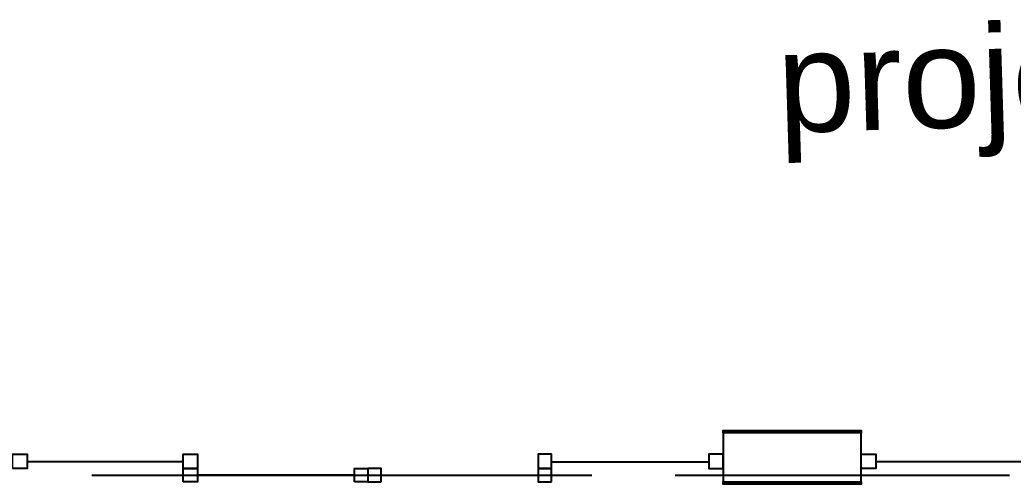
# Model space of a CAD drawing. Header units: inches. Extents: x -1841 to -80, y -100 to 1021.
# Drawn here: x -663.8 to -590, y 324.1 to 358.6 of the extents above; entities that cross this region are included whole.
import ezdxf

# ---------------------------------------------------------------- set-up
doc = ezdxf.new("R2010")
doc.units = ezdxf.units.IN
doc.header["$MEASUREMENT"] = 0
doc.layers.add('PDF_Geometry', color=7, linetype='Continuous', true_color=0x777777)
doc.styles.get("Standard").update_dxf_attribs({"font": 'arial.ttf'})

msp = doc.modelspace()

# ---------------------------------------------------------------- linework, layer by layer
at = {"layer": 'PDF_Geometry', "color": 7, "lineweight": 25}
for points in [[(-601.271, 328.033), (-601.271, 327.95), (-611.529, 327.95), (-611.529, 328.033), (-611.529, 328.116), (-601.271, 328.116)], [(-601.271, 326.461), (-601.271, 327.95), (-611.529, 327.95), (-611.529, 326.461), (-611.529, 324.31), (-601.271, 324.31)], [(-664.308, 325.303), (-664.308, 326.378), (-663.232, 326.378), (-663.232, 325.303)], [(-651.651, 325.303), (-651.651, 326.378), (-650.575, 326.378), (-650.575, 325.303)], [(-624.269, 325.303), (-624.269, 326.378), (-625.261, 326.378), (-625.261, 325.303)], [(-611.529, 325.303), (-611.529, 326.378), (-612.604, 326.378), (-612.604, 325.303)], [(-601.271, 325.303), (-601.271, 326.378), (-600.195, 326.378), (-600.195, 325.303)], [(-651.651, 324.31), (-651.651, 325.303), (-650.575, 325.303), (-650.575, 324.31)], [(-638.911, 324.31), (-638.911, 325.303), (-637.918, 325.303), (-637.918, 324.31)], [(-636.926, 324.31), (-636.926, 325.303), (-637.918, 325.303), (-637.918, 324.31)], [(-624.269, 324.31), (-624.269, 325.303), (-625.261, 325.303), (-625.261, 324.31)], [(-601.271, 324.228), (-601.271, 324.145), (-611.529, 324.145), (-611.529, 324.228), (-611.529, 324.31), (-601.271, 324.31)], [(-611.529, 324.228), (-601.271, 324.228)]]:
    msp.add_lwpolyline(points, close=True, dxfattribs=at)
for points in [[(-611.529, 328.033), (-601.271, 328.033), (-611.529, 328.033)], [(-651.651, 325.799), (-663.232, 325.799)], [(-624.269, 325.799), (-612.604, 325.799)], [(-588.531, 325.799), (-600.195, 325.799)], [(-658.434, 324.807), (-633.617, 324.807)], [(-638.911, 324.807), (-650.575, 324.807)], [(-636.926, 324.807), (-625.261, 324.807)], [(-627.412, 324.807), (-621.29, 324.807)], [(-615.086, 324.807), (-590.268, 324.807)]]:
    msp.add_lwpolyline(points, dxfattribs=at)

# ---------------------------------------------------------------- texts
at = {"color": 7, "lineweight": 25}
msp.add_text('projector', height=7.4912, rotation=1.73723, dxfattribs=at).set_placement((-607.428, 350.23))

doc.saveas('drawing.dxf')
